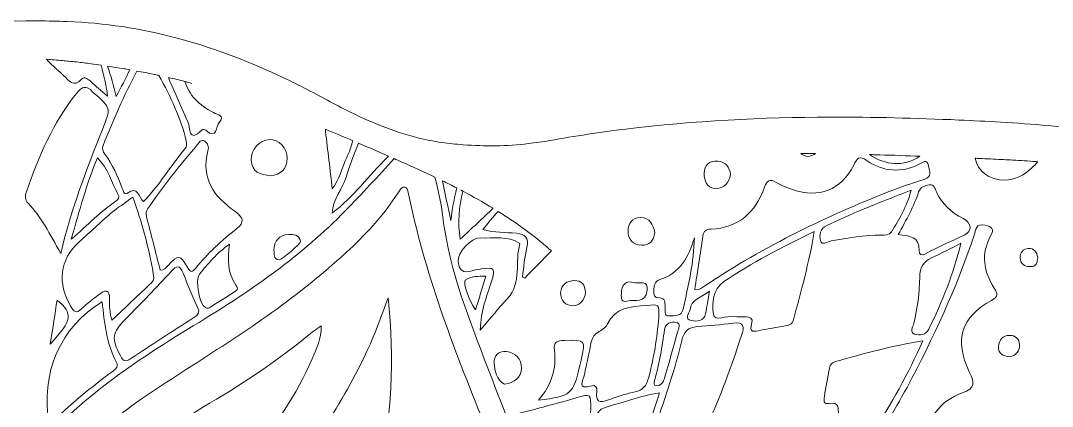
# Model space of a CAD drawing. Extents: x 55 to 2945, y -1852 to -85.
# Drawn here: x 520.2 to 750.2, y -1136.3 to -1050.4 of the extents above; entities that cross this region are included whole.
import ezdxf

# ---------------------------------------------------------------- set-up
doc = ezdxf.new("R2010")
doc.units = 0
doc.header["$MEASUREMENT"] = 0
doc.layers.add('Layer 1', color=7, linetype='Continuous')

# ---------------------------------------------------------------- blocks, each defined once
blk = doc.blocks.new('block 8')
at = {"layer": 'Layer 1', "lineweight": 0}
for points, knots in [([(984.23, -1238.67), (984.04, -1237.13), (983.65, -1235.56), (983.07, -1233.95), (982.05, -1231.18), (980.63, -1228.7), (978.93, -1226.43), (977.09, -1223.94), (974.91, -1221.7), (972.56, -1219.61), (966.07, -1213.85), (958.71, -1209.23), (951.76, -1204.09), (947.81, -1201.16), (943.88, -1198.21), (939.91, -1195.3), (936.3, -1192.65), (932.65, -1190.03), (928.93, -1187.51), (926.35, -1185.77), (923.82, -1183.96), (921.32, -1182.12), (914.12, -1176.81), (907.17, -1171.16), (900.24, -1165.5), (897.81, -1163.51), (895.38, -1161.53), (892.95, -1159.56), (891.09, -1158.05), (889.26, -1156.51), (887.44, -1154.96), (880.19, -1148.73), (873.22, -1142.13), (866.09, -1135.75), (858.42, -1128.87), (850.71, -1122.04), (842.75, -1115.51), (835.46, -1109.54), (827.97, -1103.83), (820.08, -1098.6), (815.18, -1095.35), (810.18, -1092.35), (805.04, -1089.66), (793.74, -1083.73), (781.82, -1079.23), (769.09, -1076.6), (766.02, -1075.96), (762.94, -1075.44), (759.86, -1075), (752.84, -1073.99), (745.77, -1073.41), (738.69, -1073), (735.58, -1072.82), (732.47, -1072.67), (729.36, -1072.52), (719.81, -1072.09), (710.27, -1071.85), (700.75, -1071.88), (685.52, -1071.92), (670.32, -1072.68), (655.17, -1074.53), (649.49, -1075.23), (643.82, -1076.08), (638.15, -1077.1), (636.6, -1077.38), (635.04, -1077.6), (633.48, -1077.78), (631.05, -1078.06), (628.61, -1078.23), (626.17, -1078.27), (623.75, -1078.31), (621.33, -1078.21), (618.9, -1078.02), (617.3, -1077.9), (615.71, -1077.74), (614.11, -1077.52), (612.29, -1077.26), (610.5, -1076.9), (608.75, -1076.47), (603.2, -1075.09), (597.95, -1072.87), (592.85, -1070.31), (591.24, -1069.5), (589.65, -1068.66), (588.07, -1067.8), (584.59, -1065.91), (581.09, -1064.14), (577.55, -1062.5), (562.77, -1055.65), (547.34, -1051.17), (530.6, -1050.58), (528.46, -1050.5), (526.32, -1050.46), (524.2, -1050.45), (509.3, -1050.39), (494.64, -1052.01), (480.18, -1055.79), (468.77, -1058.77), (458.56, -1064.55), (448.21, -1069.89), (437.11, -1075.6), (425.69, -1078.16), (413.91, -1078.1), (408.56, -1078.07), (403.13, -1077.51), (397.62, -1076.45), (389.73, -1074.94), (381.78, -1073.73), (373.79, -1072.98), (369.49, -1072.58), (365.18, -1072.3), (360.86, -1072.19), (355.87, -1072.07), (350.89, -1072.01), (345.9, -1071.99), (344.75, -1071.99), (343.6, -1071.97), (342.45, -1071.97), (324.06, -1071.98), (305.68, -1072.7), (287.32, -1074.32), (268.05, -1076.01), (250.2, -1081.5), (233.56, -1090.49), (229.57, -1092.65), (225.65, -1095), (221.81, -1097.55), (218.47, -1099.77), (215.22, -1102.08), (212, -1104.43), (202.44, -1111.44), (193.33, -1119.01), (184.4, -1126.8), (181.4, -1129.42), (178.41, -1132.05), (175.43, -1134.71), (173.68, -1136.27), (171.94, -1137.86), (170.2, -1139.44), (163.16, -1145.86), (156.18, -1152.36), (148.79, -1158.34), (147.29, -1159.56), (145.8, -1160.79), (144.31, -1162.03), (140.8, -1164.95), (137.3, -1167.89), (133.69, -1170.71), (132.12, -1171.93), (130.53, -1173.13), (128.91, -1174.29), (126.9, -1175.73), (124.91, -1177.19), (122.92, -1178.66), (116.33, -1183.53), (109.82, -1188.5), (103.14, -1193.24), (100.3, -1195.26), (97.49, -1197.33), (94.68, -1199.39), (91.61, -1201.66), (88.53, -1203.93), (85.42, -1206.14), (84.03, -1207.13), (82.66, -1208.16), (81.3, -1209.2), (78.15, -1211.62), (75.07, -1214.13), (72, -1216.65), (70.67, -1217.73), (69.34, -1218.82), (68, -1219.9), (64.54, -1222.68), (61.41, -1225.83), (59.2, -1229.71), (57.91, -1232), (56.98, -1234.34), (56.43, -1236.67), (55.12, -1242.32), (56.13, -1247.9), (60.05, -1252.39), (61.66, -1254.23), (63.75, -1255.89), (66.37, -1257.29), (68.6, -1258.49), (70.89, -1259.49), (73.24, -1260.32), (75.41, -1261.08), (77.62, -1261.69), (79.89, -1262.15), (82.02, -1262.58), (83.04, -1263.36), (82.76, -1265.8), (82.7, -1266.33), (82.66, -1266.88), (82.62, -1267.42), (82.48, -1269.62), (82.56, -1271.85), (83.08, -1274.01), (84.16, -1278.54), (85.65, -1282.67), (87.51, -1286.46), (91.84, -1295.24), (98.27, -1302), (106.89, -1306.65), (110.6, -1308.65), (114.69, -1310.28), (119.21, -1311.5), (121.29, -1312.06), (123.38, -1312.57), (125.49, -1313), (134.23, -1314.8), (139.17, -1320.38), (141.59, -1328.71), (143.63, -1335.68), (147.21, -1341.7), (151.97, -1346.97), (153.14, -1348.27), (154.36, -1349.54), (155.68, -1350.74), (161, -1355.64), (166.6, -1360.15), (172.4, -1364.38), (178.7, -1368.99), (185.24, -1373.27), (191.94, -1377.32), (198.19, -1381.11), (204.85, -1383.96), (212.03, -1385.44), (214.34, -1385.92), (216.68, -1386.33), (219.02, -1386.46), (219.49, -1386.49), (219.96, -1386.51), (220.44, -1386.52), (222.12, -1386.53), (223.8, -1386.38), (225.47, -1385.98), (226.56, -1385.72), (227.64, -1385.42), (228.72, -1385.12), (233.1, -1383.88), (237.39, -1382.29), (241.62, -1380.58), (244.61, -1379.37), (247.49, -1378.79), (250.25, -1378.85), (254.85, -1378.96), (259.1, -1380.87), (262.96, -1384.7), (264.08, -1385.81), (265.15, -1386.96), (266.18, -1388.14), (269.66, -1392.12), (272.73, -1396.47), (275.71, -1400.81), (277.52, -1403.45), (279.54, -1405.85), (281.68, -1408.13), (284.01, -1410.6), (286.49, -1412.92), (289.02, -1415.2), (290.18, -1416.24), (291.25, -1417.37), (292.41, -1418.4), (293.48, -1419.36), (294.63, -1420.22), (296.03, -1420.85), (297.48, -1421.49), (298.92, -1422.15), (300.36, -1422.81), (304.27, -1424.6), (308.14, -1426.46), (311.98, -1428.4), (313.37, -1429.1), (314.76, -1429.8), (316.14, -1430.52), (323.05, -1434.12), (329.37, -1438.77), (334.43, -1444.63), (339.86, -1450.91), (345.75, -1456.43), (353.09, -1460.33), (354.12, -1460.88), (355.17, -1461.41), (356.23, -1461.92), (357.38, -1462.48), (358.54, -1463.01), (359.72, -1463.5), (360.01, -1463.62), (360.24, -1463.74), (360.44, -1463.86), (361.1, -1464.29), (361.2, -1464.8), (360.6, -1465.83), (360.3, -1466.35), (360.02, -1466.87), (359.74, -1467.39), (358.95, -1468.85), (358.2, -1470.33), (357.45, -1471.81), (357.18, -1472.34), (356.92, -1472.87), (356.65, -1473.39), (337.91, -1509.88), (325.24, -1547.98), (319.87, -1588.02), (318.36, -1599.23), (317.43, -1610.6), (317.1, -1622.13), (316.84, -1631.24), (317.29, -1640.22), (318.73, -1649.04), (320.06, -1657.22), (322.24, -1665.25), (325.52, -1673.09), (328.73, -1680.75), (332.51, -1687.77), (336.78, -1694.22), (354.69, -1721.21), (381.49, -1738.02), (413.19, -1749.04), (415.51, -1749.84), (417.92, -1750.29), (420.33, -1750.28), (422.4, -1750.27), (424.47, -1749.93), (426.48, -1749.18), (427.49, -1748.8), (428.48, -1748.32), (429.45, -1747.74), (431.93, -1746.25), (433.45, -1744), (433.95, -1741.55), (434.48, -1738.96), (433.86, -1736.14), (431.98, -1733.74), (430.9, -1732.37), (429.57, -1731.3), (428.14, -1730.35), (427.77, -1730.11), (427.39, -1729.86), (427.01, -1729.63), (420.37, -1725.62), (414.06, -1721.12), (407.9, -1716.41), (383.2, -1697.52), (370.84, -1672.59), (371.19, -1641.46), (371.32, -1629.86), (372.7, -1618.38), (374.94, -1607), (376.01, -1601.57), (377.28, -1596.22), (378.73, -1590.94), (383.17, -1574.8), (389.33, -1559.32), (396.77, -1544.33), (399.14, -1539.54), (401.65, -1534.81), (404.27, -1530.12), (413.72, -1513.21), (425.07, -1497.55), (436.23, -1481.77), (436.89, -1480.84), (437.54, -1479.9), (438.19, -1478.97), (440.79, -1475.24), (443.4, -1471.41), (446.3, -1467.2), (447.48, -1473.39), (448.62, -1479.12), (449.66, -1484.77), (449.92, -1486.14), (450.17, -1487.51), (450.41, -1488.87), (451.4, -1494.54), (452.32, -1500.22), (453.18, -1505.91), (454.4, -1513.88), (455.5, -1521.86), (456.49, -1529.86), (457.32, -1536.59), (458.08, -1543.31), (458.76, -1550.05), (459.39, -1556.38), (459.95, -1562.72), (460.39, -1569.06), (460.63, -1572.53), (460.79, -1576), (460.91, -1579.48), (461.28, -1589.89), (461.21, -1600.32), (461.11, -1610.74), (461.07, -1614.32), (461.04, -1617.89), (461.02, -1621.46), (461.01, -1623.82), (461, -1626.17), (461, -1628.53), (460.97, -1637.61), (460.96, -1646.69), (460.62, -1655.77), (460.54, -1657.98), (460.6, -1660.19), (460.68, -1662.4), (460.75, -1664.37), (460.82, -1666.35), (460.82, -1668.32), (460.78, -1680.48), (461.27, -1692.66), (461.83, -1704.81), (462.1, -1710.88), (462.46, -1716.93), (462.89, -1722.99), (463.84, -1736.31), (465.16, -1749.59), (466.94, -1762.84), (468.91, -1777.42), (471.55, -1791.86), (476.88, -1805.67), (485.24, -1827.37), (506.23, -1841.53), (528.26, -1841.51), (532.34, -1841.5), (536.46, -1841.01), (540.54, -1839.99), (563.48, -1834.27), (576.8, -1818.63), (582.54, -1796.37), (587.6, -1776.72), (588.22, -1756.44), (589.71, -1736.3), (590.63, -1723.98), (591.66, -1711.66), (592.47, -1699.33), (592.57, -1697.86), (592.69, -1696.39), (592.79, -1694.92), (593.02, -1691.46), (593.11, -1688.01), (592.38, -1684.61), (592.06, -1683.09), (591.58, -1681.59), (590.87, -1680.1), (588.89, -1675.96), (586.01, -1672.83), (581.43, -1672.07), (580.33, -1671.88), (579.67, -1671.61), (579.33, -1671.13), (579.02, -1670.69), (578.97, -1670.07), (579.1, -1669.16), (579.37, -1667.33), (579.58, -1665.48), (579.78, -1663.64), (580.59, -1656.02), (580.89, -1648.36), (581.62, -1640.74), (581.93, -1637.5), (582.25, -1634.25), (582.57, -1631.01), (583.28, -1623.97), (584, -1616.93), (584.67, -1609.89), (584.98, -1606.71), (585.27, -1603.53), (585.55, -1600.34), (585.83, -1597.16), (586.09, -1593.98), (586.35, -1590.79), (586.92, -1583.68), (587.44, -1576.56), (587.96, -1569.45), (588.19, -1566.25), (588.42, -1563.06), (588.66, -1559.87), (589.47, -1548.83), (590.24, -1537.79), (591.03, -1526.75), (591.77, -1516.36), (592.52, -1505.97), (593.32, -1495.58), (593.55, -1492.55), (593.82, -1489.53), (594.12, -1486.47), (594.72, -1480.36), (595.42, -1474.12), (596.08, -1467.46), (599.8, -1472.81), (602.93, -1477.42), (606.18, -1481.94), (624.37, -1507.17), (640.96, -1533.32), (652.32, -1562.42), (663.92, -1592.12), (671.17, -1622.65), (668.39, -1654.86), (667.59, -1664.12), (665.36, -1673.01), (661.49, -1681.36), (660.53, -1683.43), (659.47, -1685.47), (658.3, -1687.47), (648.98, -1703.47), (635.52, -1715.32), (620.09, -1725.14), (619.4, -1725.58), (618.71, -1726.01), (618.01, -1726.44), (615.2, -1728.18), (612.4, -1729.92), (609.94, -1732.18), (603.93, -1737.72), (605.55, -1746.01), (613.23, -1748.82), (615.68, -1749.72), (618.16, -1750.13), (620.63, -1750.11), (623.1, -1750.09), (625.56, -1749.64), (627.97, -1748.84), (654.73, -1739.85), (678.15, -1725.73), (696.32, -1703.72), (708.35, -1689.15), (716.57, -1672.91), (720.59, -1654.92), (721.52, -1650.76), (722.22, -1646.52), (722.7, -1642.18), (722.98, -1639.61), (723.17, -1637.05), (723.32, -1634.48), (723.92, -1623.93), (723.45, -1613.37), (722.39, -1602.81), (720.59, -1584.92), (717.31, -1567.31), (713, -1549.88), (705.79, -1520.69), (694.39, -1493.13), (680.27, -1466.65), (679.25, -1464.73), (679.48, -1464.18), (681.47, -1463.51), (689.76, -1460.71), (696.84, -1455.99), (703.14, -1449.9), (705.52, -1447.59), (707.59, -1444.96), (710.02, -1442.79), (713.74, -1439.46), (717.42, -1436.08), (721.09, -1432.69), (723, -1430.93), (725.06, -1429.31), (727.39, -1428.24), (728.51, -1427.73), (729.69, -1427.33), (730.95, -1427.12), (736.04, -1426.28), (740.55, -1424.41), (744.78, -1421.73), (746, -1420.95), (747.21, -1420.12), (748.39, -1419.22), (754.28, -1414.69), (759.81, -1409.84), (763.55, -1403.42), (767.27, -1397.04), (771.52, -1391.08), (776.59, -1385.76), (778.55, -1383.71), (780.61, -1381.73), (783.27, -1380.43), (783.93, -1380.11), (784.61, -1379.82), (785.35, -1379.6), (787.26, -1379.01), (789.09, -1378.79), (790.88, -1378.84), (791.05, -1378.84), (791.23, -1378.86), (791.41, -1378.87), (795.13, -1379.08), (798.63, -1380.43), (802.08, -1382.05), (808.1, -1384.89), (814.11, -1386.25), (820.12, -1386.26), (826.14, -1386.27), (832.17, -1384.93), (838.24, -1382.37), (849.19, -1377.75), (858.67, -1370.73), (868.34, -1364.02), (883.21, -1353.72), (896.03, -1341.79), (901, -1323.42), (901.28, -1322.38), (901.7, -1321.43), (902.22, -1320.55), (903.41, -1318.54), (905.16, -1316.97), (907.26, -1315.82), (908.18, -1315.32), (909.15, -1314.89), (910.18, -1314.54), (914.27, -1313.18), (918.4, -1311.85), (922.6, -1310.97), (927.79, -1309.89), (932.47, -1307.78), (936.62, -1304.98), (950.57, -1295.56), (958.37, -1278.28), (958.29, -1265.73), (958.29, -1265.29), (958.33, -1264.92), (958.39, -1264.58), (958.66, -1263.18), (959.53, -1262.61), (961.16, -1262.25), (967.07, -1260.94), (972.54, -1258.6), (977.29, -1254.76), (982.67, -1250.42), (985.03, -1244.86), (984.23, -1238.67)], [0, 0, 0, 0, 1, 1, 1, 2, 2, 2, 3, 3, 3, 4, 4, 4, 5, 5, 5, 6, 6, 6, 7, 7, 7, 8, 8, 8, 9, 9, 9, 10, 10, 10, 11, 11, 11, 12, 12, 12, 13, 13, 13, 14, 14, 14, 15, 15, 15, 16, 16, 16, 17, 17, 17, 18, 18, 18, 19, 19, 19, 20, 20, 20, 21, 21, 21, 22, 22, 22, 23, 23, 23, 24, 24, 24, 25, 25, 25, 26, 26, 26, 27, 27, 27, 28, 28, 28, 29, 29, 29, 30, 30, 30, 31, 31, 31, 32, 32, 32, 33, 33, 33, 34, 34, 34, 35, 35, 35, 36, 36, 36, 37, 37, 37, 38, 38, 38, 39, 39, 39, 40, 40, 40, 41, 41, 41, 42, 42, 42, 43, 43, 43, 44, 44, 44, 45, 45, 45, 46, 46, 46, 47, 47, 47, 48, 48, 48, 49, 49, 49, 50, 50, 50, 51, 51, 51, 52, 52, 52, 53, 53, 53, 54, 54, 54, 55, 55, 55, 56, 56, 56, 57, 57, 57, 58, 58, 58, 59, 59, 59, 60, 60, 60, 61, 61, 61, 62, 62, 62, 63, 63, 63, 64, 64, 64, 65, 65, 65, 66, 66, 66, 67, 67, 67, 68, 68, 68, 69, 69, 69, 70, 70, 70, 71, 71, 71, 72, 72, 72, 73, 73, 73, 74, 74, 74, 75, 75, 75, 76, 76, 76, 77, 77, 77, 78, 78, 78, 79, 79, 79, 80, 80, 80, 81, 81, 81, 82, 82, 82, 83, 83, 83, 84, 84, 84, 85, 85, 85, 86, 86, 86, 87, 87, 87, 88, 88, 88, 89, 89, 89, 90, 90, 90, 91, 91, 91, 92, 92, 92, 93, 93, 93, 94, 94, 94, 95, 95, 95, 96, 96, 96, 97, 97, 97, 98, 98, 98, 99, 99, 99, 100, 100, 100, 101, 101, 101, 102, 102, 102, 103, 103, 103, 104, 104, 104, 105, 105, 105, 106, 106, 106, 107, 107, 107, 108, 108, 108, 109, 109, 109, 110, 110, 110, 111, 111, 111, 112, 112, 112, 113, 113, 113, 114, 114, 114, 115, 115, 115, 116, 116, 116, 117, 117, 117, 118, 118, 118, 119, 119, 119, 120, 120, 120, 121, 121, 121, 122, 122, 122, 123, 123, 123, 124, 124, 124, 125, 125, 125, 126, 126, 126, 127, 127, 127, 128, 128, 128, 129, 129, 129, 130, 130, 130, 131, 131, 131, 132, 132, 132, 133, 133, 133, 134, 134, 134, 135, 135, 135, 136, 136, 136, 137, 137, 137, 138, 138, 138, 139, 139, 139, 140, 140, 140, 141, 141, 141, 142, 142, 142, 143, 143, 143, 144, 144, 144, 145, 145, 145, 146, 146, 146, 147, 147, 147, 148, 148, 148, 149, 149, 149, 150, 150, 150, 151, 151, 151, 152, 152, 152, 153, 153, 153, 154, 154, 154, 155, 155, 155, 156, 156, 156, 157, 157, 157, 158, 158, 158, 159, 159, 159, 160, 160, 160, 161, 161, 161, 162, 162, 162, 163, 163, 163, 164, 164, 164, 165, 165, 165, 166, 166, 166, 167, 167, 167, 168, 168, 168, 169, 169, 169, 170, 170, 170, 171, 171, 171, 172, 172, 172, 173, 173, 173, 174, 174, 174, 175, 175, 175, 176, 176, 176, 177, 177, 177, 178, 178, 178, 179, 179, 179, 180, 180, 180, 181, 181, 181, 182, 182, 182, 183, 183, 183, 184, 184, 184, 185, 185, 185, 186, 186, 186, 187, 187, 187, 188, 188, 188, 189, 189, 189, 190, 190, 190, 191, 191, 191, 192, 192, 192, 193, 193, 193, 194, 194, 194, 195, 195, 195, 196, 196, 196, 197, 197, 197, 198, 198, 198, 199, 199, 199, 200, 200, 200, 201, 201, 201, 202, 202, 202, 203, 203, 203, 204, 204, 204, 205, 205, 205, 206, 206, 206, 207, 207, 207, 208, 208, 208, 209, 209, 209, 210, 210, 210, 210]), ([(529.58, -1059.28), (530.03, -1059.32), (530.48, -1059.37), (530.94, -1059.41), (532.1, -1059.53), (533.26, -1059.65), (534.42, -1059.79), (534.93, -1059.85), (535.43, -1059.92), (535.93, -1059.98), (536.69, -1060.08), (537.44, -1060.19), (538.2, -1060.3), (538.86, -1062.77), (539.36, -1065.16), (539.61, -1067.21), (538.09, -1065.88), (537.01, -1064.97), (535.96, -1064.03), (535.33, -1063.47), (534.47, -1062.71), (533.84, -1063.42), (532, -1065.47), (530.97, -1063.63), (529.91, -1062.69), (528.15, -1061.12), (526.87, -1059.99), (526.02, -1059), (527.21, -1059.08), (528.39, -1059.17), (529.58, -1059.28)], [0, 0, 0, 0, 1, 1, 1, 2, 2, 2, 3, 3, 3, 4, 4, 4, 5, 5, 5, 6, 6, 6, 7, 7, 7, 8, 8, 8, 9, 9, 9, 10, 10, 10, 10]), ([(549.81, -1062.32), (549.93, -1062.34), (550.04, -1062.36), (550.15, -1062.38), (550.33, -1062.42), (550.51, -1062.46), (550.68, -1062.5), (550.81, -1062.53), (550.94, -1062.56), (551.07, -1062.59), (553.71, -1067.32), (555.92, -1072.02), (557.18, -1077.19), (557.32, -1077.79), (557.28, -1078.43), (556.86, -1078.94), (553.65, -1082.74), (551.15, -1087.11), (547.65, -1090.7), (546.48, -1089.85), (546.49, -1086.88), (543.94, -1088.88), (543.35, -1089.33), (543.11, -1088.3), (542.89, -1087.74), (541.87, -1085.07), (540.74, -1082.44), (539.03, -1080.12), (538.56, -1079.48), (538.31, -1078.92), (538.62, -1078.16), (540.84, -1072.62), (543.23, -1067.16), (546.16, -1061.61), (547.38, -1061.83), (548.59, -1062.07), (549.81, -1062.32)], [0, 0, 0, 0, 1, 1, 1, 2, 2, 2, 3, 3, 3, 4, 4, 4, 5, 5, 5, 6, 6, 6, 7, 7, 7, 8, 8, 8, 9, 9, 9, 10, 10, 10, 11, 11, 11, 12, 12, 12, 12]), ([(539.64, -1060.5), (539.64, -1060.5), (539.64, -1060.5), (539.64, -1060.5), (540.86, -1060.68), (542.08, -1060.89), (543.31, -1061.1), (543.74, -1061.17), (544.17, -1061.24), (544.6, -1061.32), (543.65, -1063.21), (542.68, -1065.19), (541.55, -1067.28), (540.97, -1064.92), (540.32, -1062.69), (539.64, -1060.5), (539.63, -1060.5), (539.62, -1060.5), (539.6, -1060.49), (539.62, -1060.5), (539.63, -1060.5), (539.64, -1060.5)], [0, 0, 0, 0, 1, 1, 1, 2, 2, 2, 3, 3, 3, 4, 4, 4, 5, 5, 5, 6, 6, 6, 7, 7, 7, 7]), ([(529.18, -1102.26), (526.71, -1097.8), (524.79, -1094.08), (521.91, -1091.03), (521.15, -1090.24), (521.22, -1089.38), (521.53, -1088.48), (524.24, -1080.67), (527.5, -1073.14), (532.7, -1066.59), (533.9, -1065.07), (534.93, -1064.62), (536.28, -1066.28), (536.35, -1066.36), (536.43, -1066.41), (536.51, -1066.48), (540.43, -1069.86), (540.38, -1069.84), (538.46, -1074.65), (534.97, -1083.43), (531.55, -1092.24), (529.18, -1102.26)], [0, 0, 0, 0, 1, 1, 1, 2, 2, 2, 3, 3, 3, 4, 4, 4, 5, 5, 5, 6, 6, 6, 7, 7, 7, 7]), ([(553.24, -1063.06), (554.45, -1063.34), (555.66, -1063.64), (556.85, -1063.94), (556.85, -1063.94), (556.85, -1063.94), (556.85, -1063.94), (556.89, -1063.94), (556.92, -1063.95), (556.95, -1063.96), (557.44, -1064.09), (557.94, -1064.21), (558.42, -1064.35), (557.9, -1064.21), (557.38, -1064.08), (556.85, -1063.94), (557.77, -1066.99), (560.06, -1069.2), (563.26, -1070.87), (564.12, -1071.32), (565.93, -1071.57), (564.49, -1073.04), (563.76, -1073.79), (564.14, -1077.14), (561.5, -1074.79), (561.33, -1074.64), (560.82, -1074.58), (560.69, -1074.7), (557.52, -1077.93), (558.1, -1074.04), (557.54, -1072.93), (556.21, -1070.3), (555.18, -1067.53), (553.94, -1064.85), (553.62, -1064.17), (553.37, -1063.58), (553.21, -1063.06), (553.22, -1063.06), (553.23, -1063.06), (553.24, -1063.06)], [0, 0, 0, 0, 1, 1, 1, 2, 2, 2, 3, 3, 3, 4, 4, 4, 5, 5, 5, 6, 6, 6, 7, 7, 7, 8, 8, 8, 9, 9, 9, 10, 10, 10, 11, 11, 11, 12, 12, 12, 13, 13, 13, 13]), ([(592.92, -1080.9), (591.86, -1083.16), (591.36, -1085.69), (589.72, -1087.87), (589.21, -1083.53), (588.72, -1079.32), (588.21, -1075.12), (588.19, -1074.93), (588.19, -1074.76), (588.19, -1074.59), (590.24, -1075.42), (592.28, -1076.27), (594.31, -1077.14), (593.93, -1078.41), (593.5, -1079.67), (592.92, -1080.9)], [0, 0, 0, 0, 1, 1, 1, 2, 2, 2, 3, 3, 3, 4, 4, 4, 5, 5, 5, 5]), ([(567.97, -1092.82), (570, -1094.24), (570.16, -1095.35), (568.45, -1096.68), (565.06, -1099.33), (561.94, -1102.22), (559.24, -1105.56), (558.59, -1106.36), (558.2, -1106.58), (557.5, -1105.43), (555.64, -1102.39), (555.57, -1102.44), (553.02, -1104.97), (552.61, -1105.38), (552.32, -1106), (551.36, -1105.93), (550.35, -1101.99), (549.32, -1097.98), (548.27, -1093.98), (548.11, -1093.34), (548.22, -1092.79), (548.59, -1092.25), (552, -1087.32), (555.66, -1082.58), (559.63, -1078.08), (560.01, -1077.64), (560.41, -1076.63), (561.28, -1077.24), (561.98, -1077.72), (562.25, -1078.49), (562, -1079.4), (560.32, -1085.49), (563.42, -1089.63), (567.97, -1092.82)], [0, 0, 0, 0, 1, 1, 1, 2, 2, 2, 3, 3, 3, 4, 4, 4, 5, 5, 5, 6, 6, 6, 7, 7, 7, 8, 8, 8, 9, 9, 9, 10, 10, 10, 11, 11, 11, 11]), ([(575.96, -1084.93), (573.66, -1084.71), (571.77, -1084.13), (571.66, -1081.43), (571.56, -1079.09), (573.46, -1076.95), (575.7, -1076.87), (577.8, -1076.8), (579.69, -1078.78), (579.65, -1081.03), (579.62, -1083.54), (578.18, -1084.67), (575.96, -1084.93)], [0, 0, 0, 0, 1, 1, 1, 2, 2, 2, 3, 3, 3, 4, 4, 4, 4]), ([(595.55, -1077.67), (597.78, -1078.62), (600.01, -1079.59), (602.24, -1080.57), (602.16, -1080.68), (602.07, -1080.79), (601.95, -1080.9), (597.86, -1084.81), (594.57, -1089.52), (589.68, -1093.27), (589.91, -1089.9), (592.02, -1087.85), (592.8, -1085.23), (593.57, -1082.67), (594.59, -1080.18), (595.55, -1077.67)], [0, 0, 0, 0, 1, 1, 1, 2, 2, 2, 3, 3, 3, 4, 4, 4, 5, 5, 5, 5]), ([(436.1, -1080.88), (436.32, -1080.79), (436.55, -1080.69), (436.77, -1080.6), (439.66, -1083.78), (442.3, -1087.18), (445.3, -1090.27), (454.78, -1100.02), (465.27, -1108.35), (476.85, -1115.41), (489.87, -1123.33), (502.85, -1131.35), (513.55, -1142.43), (515.39, -1144.34), (517.12, -1146.36), (518.82, -1148.41), (519.76, -1149.54), (520.44, -1149.73), (521.45, -1148.47), (531.98, -1135.27), (545.82, -1126.15), (560.02, -1117.58), (571.81, -1110.46), (582.97, -1102.59), (592.62, -1092.75), (596.34, -1088.96), (599.92, -1085.05), (603.48, -1081.11), (604.06, -1081.36), (604.64, -1081.62), (605.23, -1081.88), (607.7, -1082.97), (610.15, -1084.08), (612.56, -1085.24), (613.31, -1087.96), (613.92, -1090.71), (614.26, -1093.54), (615.8, -1106.49), (620.82, -1118.38), (625.4, -1130.41), (628.81, -1139.38), (632.62, -1148.21), (634.61, -1157.68), (634.96, -1159.33), (635.26, -1160.99), (635.49, -1162.64), (633.55, -1161.21), (631.59, -1159.79), (629.63, -1158.37), (629.52, -1158.28), (629.4, -1158.2), (629.28, -1158.11), (629.14, -1158), (628.99, -1157.9), (628.85, -1157.8), (627.69, -1151.7), (625.89, -1145.69), (623.46, -1139.79), (616.62, -1123.14), (610.25, -1106.37), (606.66, -1088.66), (606.55, -1088.12), (606.4, -1087.61), (605.87, -1087.5), (605.3, -1087.37), (604.98, -1087.83), (604.69, -1088.28), (599.46, -1096.51), (592.25, -1102.83), (584.79, -1108.91), (573.66, -1117.97), (561.3, -1125.23), (549.38, -1133.15), (537.74, -1140.89), (527.77, -1150.28), (521.01, -1162.73), (520.78, -1163.16), (520.53, -1163.64), (519.77, -1163.51), (515.63, -1155.74), (510.12, -1148.96), (503.59, -1142.96), (495.1, -1135.15), (485.1, -1129.51), (475.55, -1123.21), (460.94, -1113.56), (446.61, -1103.54), (435.99, -1089.22), (435.55, -1088.63), (435.4, -1087.64), (434.27, -1087.63), (434.13, -1087.86), (433.91, -1088.08), (433.85, -1088.35), (430.34, -1103.39), (426.08, -1118.19), (419.78, -1132.35), (415.98, -1140.91), (413.06, -1149.63), (411.42, -1158.55), (411.42, -1158.55), (411.41, -1158.56), (411.41, -1158.56), (409.21, -1160.14), (406.99, -1161.68), (404.75, -1163.2), (405.95, -1154.47), (408.8, -1146), (412.1, -1137.59), (416.44, -1126.57), (420.99, -1115.61), (424.09, -1104.13), (425.19, -1100.06), (425.75, -1095.91), (426.31, -1091.77), (426.64, -1089.26), (427.18, -1086.83), (427.85, -1084.43), (427.62, -1084.53), (427.39, -1084.63), (427.16, -1084.74), (427.39, -1084.63), (427.62, -1084.53), (427.85, -1084.43), (428.64, -1084.07), (429.43, -1083.73), (430.23, -1083.39), (430.74, -1083.17), (431.26, -1082.95), (431.77, -1082.73), (433.21, -1082.12), (434.66, -1081.5), (436.1, -1080.88)], [0, 0, 0, 0, 1, 1, 1, 2, 2, 2, 3, 3, 3, 4, 4, 4, 5, 5, 5, 6, 6, 6, 7, 7, 7, 8, 8, 8, 9, 9, 9, 10, 10, 10, 11, 11, 11, 12, 12, 12, 13, 13, 13, 14, 14, 14, 15, 15, 15, 16, 16, 16, 17, 17, 17, 18, 18, 18, 19, 19, 19, 20, 20, 20, 21, 21, 21, 22, 22, 22, 23, 23, 23, 24, 24, 24, 25, 25, 25, 26, 26, 26, 27, 27, 27, 28, 28, 28, 29, 29, 29, 30, 30, 30, 31, 31, 31, 32, 32, 32, 33, 33, 33, 34, 34, 34, 35, 35, 35, 36, 36, 36, 37, 37, 37, 38, 38, 38, 39, 39, 39, 40, 40, 40, 41, 41, 41, 42, 42, 42, 43, 43, 43, 44, 44, 44, 44]), ([(674.12, -1096.83), (680.29, -1096.54), (684.06, -1093.08), (686.08, -1087.5), (686.63, -1085.97), (687.2, -1085.55), (688.68, -1086.44), (689.8, -1087.11), (691.06, -1087.59), (692.32, -1088.02), (698.26, -1090.01), (703.01, -1088.17), (705.94, -1082.59), (706.72, -1081.1), (707.1, -1080.31), (708.93, -1081.58), (712.55, -1084.07), (716.5, -1084.34), (720.55, -1082.38), (721.23, -1082.05), (722.27, -1081.03), (722.61, -1082.73), (722.84, -1083.86), (723.45, -1085.18), (721.64, -1085.74), (719.5, -1086.42), (717.36, -1087.11), (715.27, -1087.91), (700.36, -1093.62), (686.08, -1100.59), (672.74, -1109.44), (672.17, -1109.82), (671.71, -1110.47), (670.51, -1110.28), (671.13, -1106.22), (671.78, -1102.31), (672.31, -1098.38), (672.47, -1097.18), (673.06, -1096.88), (674.12, -1096.83)], [0, 0, 0, 0, 1, 1, 1, 2, 2, 2, 3, 3, 3, 4, 4, 4, 5, 5, 5, 6, 6, 6, 7, 7, 7, 8, 8, 8, 9, 9, 9, 10, 10, 10, 11, 11, 11, 12, 12, 12, 13, 13, 13, 13]), ([(697.42, -1079.97), (697.02, -1080.29), (696.5, -1080.52), (695.91, -1080.64), (695.09, -1080.64), (694.53, -1080.38), (694.16, -1079.94), (695.24, -1079.95), (696.33, -1079.96), (697.42, -1079.97)], [0, 0, 0, 0, 1, 1, 1, 2, 2, 2, 3, 3, 3, 3]), ([(710.62, -1080.25), (713.62, -1080.33), (716.63, -1080.43), (719.63, -1080.54), (719.99, -1080.55), (720.35, -1080.56), (720.71, -1080.58), (716.89, -1083.01), (713.11, -1082.65), (709.46, -1080.21), (709.85, -1080.22), (710.23, -1080.23), (710.62, -1080.25)], [0, 0, 0, 0, 1, 1, 1, 2, 2, 2, 3, 3, 3, 4, 4, 4, 4]), ([(541.49, -1090.6), (538.09, -1092.84), (535.32, -1095.85), (531.52, -1099.02), (533.46, -1092.51), (534.93, -1086.76), (537.35, -1080.92), (539.84, -1083.4), (540.51, -1086.44), (541.94, -1089.04), (542.29, -1089.68), (542.1, -1090.2), (541.49, -1090.6)], [0, 0, 0, 0, 1, 1, 1, 2, 2, 2, 3, 3, 3, 4, 4, 4, 4]), ([(672.63, -1084.34), (672.67, -1082.58), (673.8, -1081.52), (675.64, -1081.69), (677.38, -1081.85), (678.29, -1082.98), (678.51, -1084.67), (678.1, -1086.48), (677.07, -1087.8), (675.24, -1087.78), (673.2, -1087.76), (672.58, -1086.04), (672.63, -1084.34)], [0, 0, 0, 0, 1, 1, 1, 2, 2, 2, 3, 3, 3, 4, 4, 4, 4]), ([(733.95, -1081.08), (735.59, -1081.15), (737.22, -1081.22), (738.86, -1081.31), (739.51, -1081.34), (740.15, -1081.38), (740.79, -1081.41), (742.49, -1081.51), (744.19, -1081.61), (745.88, -1081.73), (746.25, -1081.76), (746.61, -1081.78), (746.98, -1081.81), (746.58, -1082.26), (746.16, -1082.7), (745.71, -1083.13), (743.88, -1084.85), (741.69, -1085.92), (739.7, -1085.92), (735.97, -1085.86), (733.58, -1083.86), (733.02, -1081.04), (733.33, -1081.05), (733.64, -1081.06), (733.95, -1081.08)], [0, 0, 0, 0, 1, 1, 1, 2, 2, 2, 3, 3, 3, 4, 4, 4, 5, 5, 5, 6, 6, 6, 7, 7, 7, 8, 8, 8, 8]), ([(614.25, -1086.05), (615.33, -1086.57), (616.39, -1087.11), (617.45, -1087.66), (616.87, -1090.06), (616.42, -1092.48), (616.17, -1094.93), (615.53, -1091.97), (614.88, -1089.01), (614.25, -1086.05)], [0, 0, 0, 0, 1, 1, 1, 2, 2, 2, 3, 3, 3, 3]), ([(730.54, -1098.2), (727.66, -1099.53), (724.73, -1100.71), (721.98, -1102.3), (721.14, -1102.79), (720.49, -1102.5), (720.52, -1101.56), (720.63, -1098.46), (718.38, -1098.31), (715.86, -1098.05), (717.7, -1094.7), (719.35, -1091.76), (720.41, -1088.55), (720.81, -1087.34), (721.77, -1087.14), (722.79, -1086.97), (723.96, -1086.78), (724.03, -1087.83), (724.36, -1088.5), (725.65, -1091.19), (727.65, -1093.12), (730.31, -1094.45), (732.29, -1095.44), (732.46, -1097.31), (730.54, -1098.2)], [0, 0, 0, 0, 1, 1, 1, 2, 2, 2, 3, 3, 3, 4, 4, 4, 5, 5, 5, 6, 6, 6, 7, 7, 7, 8, 8, 8, 8]), ([(549.81, -1106.69), (549.93, -1107.39), (550.05, -1108.17), (549.46, -1108.72), (546.55, -1111.51), (543.6, -1114.27), (540.58, -1117.12), (540.03, -1115.51), (540.04, -1113.81), (540.05, -1112.1), (540.07, -1110.59), (539.35, -1110.22), (538.17, -1111.08), (536.68, -1112.15), (535.18, -1113.24), (533.88, -1114.52), (532.62, -1115.76), (532.12, -1115.23), (531.42, -1114.02), (528.44, -1108.89), (528.85, -1103.65), (533.32, -1099.64), (535.68, -1097.53), (537.98, -1095.35), (540.38, -1093.3), (541.85, -1092.06), (543.46, -1091), (545.24, -1089.69), (547.27, -1095.4), (548.84, -1100.96), (549.81, -1106.69)], [0, 0, 0, 0, 1, 1, 1, 2, 2, 2, 3, 3, 3, 4, 4, 4, 5, 5, 5, 6, 6, 6, 7, 7, 7, 8, 8, 8, 9, 9, 9, 10, 10, 10, 10]), ([(618.81, -1088.36), (618.81, -1088.36), (618.81, -1088.37), (618.81, -1088.37), (621.09, -1089.58), (623.34, -1090.84), (625.54, -1092.17), (623.21, -1094.4), (620.82, -1096.65), (618.25, -1099.07), (617.62, -1095.34), (617.99, -1091.83), (618.81, -1088.37), (618.65, -1088.28), (618.5, -1088.2), (618.34, -1088.12), (618.37, -1088.13), (618.4, -1088.15), (618.43, -1088.16), (618.56, -1088.23), (618.69, -1088.3), (618.81, -1088.36)], [0, 0, 0, 0, 1, 1, 1, 2, 2, 2, 3, 3, 3, 4, 4, 4, 5, 5, 5, 6, 6, 6, 7, 7, 7, 7]), ([(712.13, -1098.14), (708.32, -1098.07), (704.62, -1098.82), (700.9, -1099.46), (700.11, -1099.6), (698.86, -1100.59), (698.52, -1099.36), (698.2, -1098.19), (698.44, -1096.67), (699.94, -1095.99), (702.54, -1094.81), (705.14, -1093.61), (707.77, -1092.51), (711.21, -1091.08), (714.7, -1089.74), (718.76, -1088.11), (717.73, -1091.97), (716.06, -1094.71), (714.34, -1097.42), (713.81, -1098.27), (712.93, -1098.15), (712.13, -1098.14)], [0, 0, 0, 0, 1, 1, 1, 2, 2, 2, 3, 3, 3, 4, 4, 4, 5, 5, 5, 6, 6, 6, 7, 7, 7, 7]), ([(629.8, -1094.91), (630.78, -1095.57), (631.75, -1096.25), (632.7, -1096.95), (632.79, -1097.01), (632.87, -1097.08), (632.96, -1097.14), (633.75, -1097.73), (634.53, -1098.33), (635.3, -1098.94), (635.54, -1099.13), (635.77, -1099.31), (636.01, -1099.51), (636.78, -1100.13), (637.54, -1100.76), (638.28, -1101.42), (638.37, -1101.49), (638.45, -1101.56), (638.54, -1101.63), (636.63, -1103.7), (634.56, -1105.66), (632.64, -1107.71), (632.45, -1107.62), (632.27, -1107.52), (632.08, -1107.42), (632.4, -1105.24), (632.58, -1103.03), (633.08, -1100.9), (633.59, -1098.74), (632.8, -1097.97), (630.74, -1097.75), (628.35, -1097.49), (625.89, -1097.71), (623.3, -1096.88), (624.4, -1095.49), (625.51, -1094.12), (626.69, -1092.88), (627.7, -1093.51), (628.69, -1094.16), (629.68, -1094.83), (629.72, -1094.86), (629.76, -1094.88), (629.8, -1094.91)], [0, 0, 0, 0, 1, 1, 1, 2, 2, 2, 3, 3, 3, 4, 4, 4, 5, 5, 5, 6, 6, 6, 7, 7, 7, 8, 8, 8, 9, 9, 9, 10, 10, 10, 11, 11, 11, 12, 12, 12, 13, 13, 13, 14, 14, 14, 14]), ([(658.64, -1100.41), (656.81, -1100.32), (655.6, -1099.11), (655.63, -1097.25), (655.65, -1095.6), (656.61, -1094.24), (658.4, -1094.23), (660.5, -1094.22), (661.23, -1095.82), (661.6, -1097.55), (661.41, -1099.43), (660.38, -1100.49), (658.64, -1100.41)], [0, 0, 0, 0, 1, 1, 1, 2, 2, 2, 3, 3, 3, 4, 4, 4, 4]), ([(737.24, -1109.95), (738.09, -1111.25), (738.21, -1111.83), (736.64, -1112.69), (729.92, -1116.4), (728.29, -1121.49), (731.71, -1128.62), (732.9, -1131.09), (733.14, -1132.16), (730.09, -1133.3), (725.24, -1135.09), (722.3, -1138.82), (722.08, -1144.22), (722.03, -1145.7), (721.57, -1146.41), (720.02, -1146.6), (717.58, -1146.91), (715.14, -1147.28), (712.53, -1147.7), (712.56, -1147.67), (712.6, -1147.64), (712.64, -1147.61), (712.67, -1147.58), (712.69, -1147.56), (712.72, -1147.54), (713.21, -1147.16), (713.69, -1146.79), (714.16, -1146.41), (715.51, -1145.35), (716.81, -1144.26), (718.05, -1143.11), (718.49, -1142.7), (718.92, -1142.29), (719.34, -1141.86), (719.34, -1141.86), (719.34, -1141.86), (719.34, -1141.86), (719.34, -1141.86), (719.34, -1141.86), (719.34, -1141.86), (719.24, -1141.91), (719.14, -1141.96), (719.04, -1142.01), (718.23, -1142.41), (717.44, -1142.81), (716.66, -1143.22), (716.34, -1143.39), (716.03, -1143.56), (715.72, -1143.73), (715.13, -1144.05), (714.55, -1144.37), (713.97, -1144.69), (713.66, -1144.87), (713.34, -1145.06), (713.03, -1145.24), (712.42, -1145.59), (711.82, -1145.95), (711.23, -1146.32), (710.98, -1146.47), (710.73, -1146.62), (710.49, -1146.77), (709.65, -1147.3), (708.83, -1147.83), (708.02, -1148.37), (708.01, -1148.38), (708, -1148.39), (707.98, -1148.4), (707.94, -1148.4), (707.88, -1148.41), (707.83, -1148.42), (711.5, -1142.74), (714.89, -1137.54), (717.82, -1132.06), (723.68, -1121.15), (728.82, -1109.93), (732.8, -1098.2), (733.17, -1097.08), (733.1, -1095.37), (735.25, -1095.96), (736.73, -1096.36), (737.35, -1096.68), (736.44, -1098.35), (734.29, -1102.32), (734.86, -1106.27), (737.24, -1109.95)], [0, 0, 0, 0, 1, 1, 1, 2, 2, 2, 3, 3, 3, 4, 4, 4, 5, 5, 5, 6, 6, 6, 7, 7, 7, 8, 8, 8, 9, 9, 9, 10, 10, 10, 11, 11, 11, 12, 12, 12, 13, 13, 13, 14, 14, 14, 15, 15, 15, 16, 16, 16, 17, 17, 17, 18, 18, 18, 19, 19, 19, 20, 20, 20, 21, 21, 21, 22, 22, 22, 23, 23, 23, 24, 24, 24, 25, 25, 25, 26, 26, 26, 27, 27, 27, 28, 28, 28, 28]), ([(580, -1098), (581.1, -1097.92), (582.32, -1098.08), (582.61, -1099.52), (582.71, -1100.02), (578.5, -1103.66), (577.87, -1103.63), (576.47, -1103.55), (576.9, -1102.37), (576.67, -1101.57), (576.74, -1099.42), (577.86, -1098.14), (580, -1098)], [0, 0, 0, 0, 1, 1, 1, 2, 2, 2, 3, 3, 3, 4, 4, 4, 4]), ([(628.78, -1112.25), (626.86, -1114.32), (625.08, -1116.52), (622.69, -1119.3), (622.84, -1114.93), (624.14, -1111.74), (625.2, -1108.51), (626.16, -1105.61), (625.88, -1105.25), (622.93, -1105.68), (622.83, -1105.7), (622.73, -1105.72), (622.63, -1105.73), (620.77, -1105.83), (618.22, -1107.84), (617.76, -1104.02), (617.53, -1102.13), (620.69, -1098.6), (622.74, -1098.76), (625.69, -1098.98), (628.83, -1098.17), (631.54, -1100.05), (630.29, -1104.04), (632.09, -1108.69), (628.78, -1112.25)], [0, 0, 0, 0, 1, 1, 1, 2, 2, 2, 3, 3, 3, 4, 4, 4, 5, 5, 5, 6, 6, 6, 7, 7, 7, 8, 8, 8, 8]), ([(667.91, -1114.66), (667.55, -1116.29), (666.03, -1116.11), (664.91, -1116.16), (663.39, -1116.23), (664.04, -1114.88), (663.93, -1114.09), (663.81, -1113.19), (664, -1112.14), (662.62, -1112.14), (661.45, -1112.15), (661.33, -1111.43), (661.38, -1110.52), (661.44, -1109.49), (661.42, -1108.49), (662.71, -1108.07), (667.21, -1106.62), (669.17, -1103.06), (670.42, -1098.76), (670.35, -1104.15), (669.06, -1109.4), (667.91, -1114.66)], [0, 0, 0, 0, 1, 1, 1, 2, 2, 2, 3, 3, 3, 4, 4, 4, 5, 5, 5, 6, 6, 6, 7, 7, 7, 7]), ([(692.51, -1117), (692.22, -1118.11), (691.35, -1118.29), (690.4, -1118.44), (688.68, -1118.7), (686.97, -1118.98), (685.27, -1119.34), (683.79, -1119.67), (682.5, -1120.03), (683.26, -1117.65), (683.55, -1116.72), (682.73, -1116.43), (681.97, -1116.37), (681.05, -1116.3), (680.1, -1116.45), (679.21, -1116.27), (677.63, -1115.96), (674.91, -1117.62), (674.66, -1115.73), (674.35, -1113.36), (674.51, -1110.18), (676.99, -1108.51), (683.18, -1104.35), (689.76, -1100.85), (697.16, -1097.38), (695.94, -1104.43), (694.21, -1110.72), (692.51, -1117)], [0, 0, 0, 0, 1, 1, 1, 2, 2, 2, 3, 3, 3, 4, 4, 4, 5, 5, 5, 6, 6, 6, 7, 7, 7, 8, 8, 8, 9, 9, 9, 9]), ([(560.11, -1106.88), (562.01, -1104.51), (563.94, -1102.16), (566.81, -1100.18), (566.34, -1103.61), (566.32, -1106.62), (568.25, -1109.27), (568.57, -1109.71), (568.75, -1110.24), (568.2, -1110.6), (566.23, -1111.88), (564.25, -1113.12), (562.24, -1114.34), (562.05, -1114.46), (561.65, -1114.41), (561.43, -1114.29), (560.06, -1113.5), (559.09, -1108.15), (560.11, -1106.88)], [0, 0, 0, 0, 1, 1, 1, 2, 2, 2, 3, 3, 3, 4, 4, 4, 5, 5, 5, 6, 6, 6, 6]), ([(719.34, -1117.81), (720.12, -1114.41), (720.61, -1110.97), (720.66, -1107.51), (720.69, -1105.37), (721.42, -1104.1), (723.3, -1103.23), (725.51, -1102.22), (727.65, -1101.07), (729.82, -1099.98), (728.21, -1106.87), (725.61, -1113.04), (722.7, -1119.08), (722.06, -1120.42), (720.61, -1120.57), (719.51, -1120.2), (718.31, -1119.8), (719.16, -1118.58), (719.34, -1117.81)], [0, 0, 0, 0, 1, 1, 1, 2, 2, 2, 3, 3, 3, 4, 4, 4, 5, 5, 5, 6, 6, 6, 6]), ([(743.03, -1103.21), (742.99, -1102.05), (743.66, -1101.25), (744.81, -1101.15), (746.15, -1101.04), (746.78, -1101.91), (746.96, -1103.14), (746.93, -1104.3), (746.56, -1105.21), (745.26, -1105.18), (744.03, -1105.15), (743.08, -1104.57), (743.03, -1103.21)], [0, 0, 0, 0, 1, 1, 1, 2, 2, 2, 3, 3, 3, 4, 4, 4, 4]), ([(543.65, -1116.85), (547.08, -1113.36), (550.48, -1109.83), (553.79, -1106.24), (555.04, -1104.9), (555.73, -1104.68), (556.47, -1106.63), (557.55, -1109.49), (558.81, -1112.27), (559.94, -1114.95), (559.93, -1115.99), (559.22, -1116.29), (558.64, -1116.66), (554.02, -1119.66), (549.37, -1122.61), (544.79, -1125.65), (543.64, -1126.42), (543.11, -1126.26), (542.48, -1125.05), (540.43, -1121.17), (540.6, -1119.97), (543.65, -1116.85)], [0, 0, 0, 0, 1, 1, 1, 2, 2, 2, 3, 3, 3, 4, 4, 4, 5, 5, 5, 6, 6, 6, 7, 7, 7, 7]), ([(621.64, -1114.78), (620.09, -1112.46), (618.75, -1108.72), (619.37, -1108.21), (620.62, -1107.21), (622.16, -1107.32), (623.96, -1107.32), (623.15, -1109.93), (622.41, -1112.3), (621.64, -1114.78)], [0, 0, 0, 0, 1, 1, 1, 2, 2, 2, 3, 3, 3, 3]), ([(643.71, -1108.27), (645.21, -1108.27), (646.12, -1109.17), (646.14, -1110.96), (645.98, -1112.47), (645.15, -1113.84), (643.43, -1113.89), (641.72, -1113.94), (640.53, -1112.71), (640.61, -1110.97), (640.7, -1109.22), (642.02, -1108.28), (643.71, -1108.27)], [0, 0, 0, 0, 1, 1, 1, 2, 2, 2, 3, 3, 3, 4, 4, 4, 4]), ([(657.24, -1108.77), (658.28, -1109.01), (660.11, -1108.02), (659.91, -1110.45), (659.66, -1113.56), (657.09, -1112.36), (655.47, -1112.83), (654.12, -1113.23), (654.1, -1112.27), (654.15, -1111.21), (654.24, -1109.16), (655.01, -1108.12), (657.24, -1108.77)], [0, 0, 0, 0, 1, 1, 1, 2, 2, 2, 3, 3, 3, 4, 4, 4, 4]), ([(673.8, -1110.61), (673.42, -1112.81), (673.22, -1114.21), (672.93, -1115.59), (672.56, -1117.4), (670.95, -1117.41), (669.77, -1117.19), (668.06, -1116.86), (669.34, -1115.53), (669.45, -1114.74), (669.74, -1112.6), (671.74, -1112.13), (673.8, -1110.61)], [0, 0, 0, 0, 1, 1, 1, 2, 2, 2, 3, 3, 3, 4, 4, 4, 4]), ([(538.43, -1113.01), (538.89, -1117.75), (539.42, -1122.37), (541.63, -1126.56), (542.06, -1127.37), (541.55, -1127.89), (540.93, -1128.35), (536.02, -1131.98), (531.3, -1135.85), (526.58, -1140.45), (524.62, -1128.81), (529.1, -1118.54), (538.43, -1113.01)], [0, 0, 0, 0, 1, 1, 1, 2, 2, 2, 3, 3, 3, 4, 4, 4, 4]), ([(526.84, -1122.43), (527.43, -1118.67), (527.9, -1115.68), (528.38, -1112.63), (531.99, -1115.71), (531.85, -1117.02), (526.84, -1122.43)], [0, 0, 0, 0, 1, 1, 1, 2, 2, 2, 2]), ([(579.51, -1184.62), (575.6, -1188.25), (571.17, -1191.17), (566.55, -1193.84), (564.36, -1195.1), (563.6, -1194.84), (563.62, -1192.17), (563.73, -1179.54), (567.79, -1168.32), (575.45, -1158.35), (583.62, -1147.72), (591.37, -1136.82), (597.15, -1124.64), (599.08, -1120.58), (600.62, -1116.37), (602.19, -1112.1), (604.85, -1139.46), (600.91, -1164.78), (579.51, -1184.62)], [0, 0, 0, 0, 1, 1, 1, 2, 2, 2, 3, 3, 3, 4, 4, 4, 5, 5, 5, 6, 6, 6, 6]), ([(659.69, -1113.8), (662.57, -1113.55), (662.6, -1113.5), (662.47, -1116.47), (662.14, -1121.07), (661.38, -1125.58), (660.18, -1130.04), (659.72, -1131.71), (658.96, -1132.69), (657.22, -1133.05), (655.43, -1133.43), (653.66, -1133.99), (651.93, -1134.6), (650.11, -1135.24), (648.24, -1136.26), (648.69, -1132.82), (648.77, -1132.15), (648.34, -1131.46), (647.62, -1131.69), (644.04, -1132.83), (645.69, -1130.49), (645.94, -1129.18), (646.37, -1126.88), (646.94, -1124.6), (647.37, -1122.29), (647.56, -1121.22), (647.93, -1120.4), (648.91, -1119.81), (649.69, -1119.35), (650.66, -1118.83), (651, -1118.08), (652.76, -1114.21), (656.22, -1114.1), (659.69, -1113.8)], [0, 0, 0, 0, 1, 1, 1, 2, 2, 2, 3, 3, 3, 4, 4, 4, 5, 5, 5, 6, 6, 6, 7, 7, 7, 8, 8, 8, 9, 9, 9, 10, 10, 10, 11, 11, 11, 11]), ([(678.96, -1117.76), (681.56, -1117.39), (681.61, -1118.61), (680.95, -1120.52), (678.61, -1127.36), (676.33, -1134.23), (673.09, -1140.72), (670.67, -1145.55), (670.66, -1145.55), (665.33, -1145.55), (659.82, -1145.55), (659.85, -1145.56), (661.78, -1140.31), (664.04, -1134.19), (666.1, -1128), (667.61, -1121.65), (668.08, -1119.62), (669.07, -1118.7), (671.06, -1118.54), (673.7, -1118.33), (676.34, -1118.14), (678.96, -1117.76)], [0, 0, 0, 0, 1, 1, 1, 2, 2, 2, 3, 3, 3, 4, 4, 4, 5, 5, 5, 6, 6, 6, 7, 7, 7, 7]), ([(666.66, -1119.77), (665.78, -1123.1), (664.8, -1126.41), (663.85, -1129.72), (663.6, -1130.61), (663.35, -1131.5), (662.13, -1131.73), (661.25, -1131.76), (661.37, -1131.08), (661.54, -1130.5), (662.62, -1126.79), (663.25, -1123), (663.77, -1119.18), (663.98, -1117.62), (665.33, -1117.45), (666.27, -1117.59), (667.65, -1117.81), (666.85, -1119.05), (666.66, -1119.77)], [0, 0, 0, 0, 1, 1, 1, 2, 2, 2, 3, 3, 3, 4, 4, 4, 5, 5, 5, 6, 6, 6, 6]), ([(585.25, -1125.68), (581.86, -1133.65), (576.83, -1140.61), (571.68, -1147.5), (566.17, -1154.87), (560.49, -1162.12), (557.09, -1170.82), (555.01, -1176.17), (553.54, -1181.69), (552.14, -1187.24), (550.02, -1195.72), (546.25, -1203.34), (540.27, -1209.78), (537.31, -1212.97), (537.14, -1212.96), (535.19, -1209.2), (523.24, -1186.27), (527.49, -1164.77), (547.59, -1146.54), (552.14, -1142.41), (557.04, -1138.71), (562.35, -1135.61), (570.49, -1130.86), (578.25, -1125.58), (585.52, -1119.57), (585.97, -1119.2), (586.47, -1118.89), (587.23, -1118.34), (587.28, -1121.27), (586.19, -1123.47), (585.25, -1125.68)], [0, 0, 0, 0, 1, 1, 1, 2, 2, 2, 3, 3, 3, 4, 4, 4, 5, 5, 5, 6, 6, 6, 7, 7, 7, 8, 8, 8, 9, 9, 9, 10, 10, 10, 10]), ([(639.24, -1123.82), (638.99, -1121.88), (639.9, -1121.68), (641.47, -1121.63), (646.24, -1121.48), (646.24, -1121.42), (645.17, -1126), (645.08, -1126.4), (644.99, -1126.79), (644.89, -1127.19), (643.42, -1133.6), (642.94, -1134.03), (635.69, -1134.92), (638.62, -1131.45), (639.76, -1127.84), (639.24, -1123.82)], [0, 0, 0, 0, 1, 1, 1, 2, 2, 2, 3, 3, 3, 4, 4, 4, 5, 5, 5, 5]), ([(721.37, -1121.68), (718.01, -1129.15), (714.34, -1135.85), (710.04, -1142.15), (708.59, -1144.27), (705.61, -1143.9), (703.24, -1144.25), (702.18, -1144.41), (702.4, -1143.35), (702.41, -1142.68), (702.44, -1141.15), (702.51, -1139.61), (702.52, -1138.08), (702.54, -1136.7), (702.62, -1135.28), (700.48, -1135.66), (699.13, -1135.89), (699.26, -1134.91), (699.4, -1134.09), (699.75, -1131.98), (700.18, -1129.87), (700.54, -1127.76), (700.68, -1126.95), (701.09, -1126.52), (701.87, -1126.3), (708.14, -1124.56), (714.41, -1122.84), (721.37, -1121.68)], [0, 0, 0, 0, 1, 1, 1, 2, 2, 2, 3, 3, 3, 4, 4, 4, 5, 5, 5, 6, 6, 6, 7, 7, 7, 8, 8, 8, 9, 9, 9, 9]), ([(738.19, -1123.01), (738.27, -1121.51), (739.21, -1120.53), (740.72, -1120.48), (741.98, -1120.45), (742.85, -1121.27), (742.9, -1122.57), (742.94, -1124.09), (742.09, -1124.99), (740.72, -1125.25), (739.25, -1125.03), (738.1, -1124.58), (738.19, -1123.01)], [0, 0, 0, 0, 1, 1, 1, 2, 2, 2, 3, 3, 3, 4, 4, 4, 4]), ([(628.09, -1131.38), (626.31, -1130.37), (625.95, -1128.39), (625.81, -1126.61), (625.68, -1125.07), (626.86, -1123.84), (628.56, -1124.1), (630.54, -1124.39), (631.97, -1125.65), (631.88, -1127.81), (631.79, -1129.94), (630.33, -1130.98), (628.09, -1131.38)], [0, 0, 0, 0, 1, 1, 1, 2, 2, 2, 3, 3, 3, 4, 4, 4, 4]), ([(644.04, -1134.42), (647.4, -1133.45), (647.38, -1133.41), (647.32, -1137.04), (646.75, -1141.8), (646.14, -1146.55), (645.65, -1151.32), (645.44, -1153.41), (644.66, -1154.7), (642.4, -1154.98), (640.23, -1155.26), (637.87, -1157.56), (636.2, -1156.36), (634.85, -1155.39), (634.94, -1152.46), (634.28, -1150.44), (633.17, -1147.04), (632.08, -1143.64), (630.78, -1140.32), (630.1, -1138.6), (630.6, -1138.02), (632.24, -1137.6), (636.2, -1136.62), (640.13, -1135.53), (644.04, -1134.42)], [0, 0, 0, 0, 1, 1, 1, 2, 2, 2, 3, 3, 3, 4, 4, 4, 5, 5, 5, 6, 6, 6, 7, 7, 7, 8, 8, 8, 8]), ([(662.67, -1133.28), (660.67, -1139.52), (658.45, -1145.09), (656.04, -1150.58), (655, -1152.95), (652.82, -1152.39), (651.07, -1152.78), (646.86, -1153.74), (646.87, -1153.65), (647.38, -1149.46), (647.78, -1146.23), (648.22, -1142.99), (648.39, -1139.74), (648.49, -1137.97), (648.99, -1136.98), (650.78, -1136.47), (654.57, -1135.4), (658.26, -1133.99), (662.67, -1133.28)], [0, 0, 0, 0, 1, 1, 1, 2, 2, 2, 3, 3, 3, 4, 4, 4, 5, 5, 5, 6, 6, 6, 6])]:
    blk.add_open_spline(points, degree=3, knots=knots, dxfattribs=at)
blk = doc.blocks.new('block 5')
at = {"layer": 'Layer 1'}
blk.add_blockref('block 8', (0, 0), dxfattribs=at)

msp = doc.modelspace()

# ---------------------------------------------------------------- block references
at = {"layer": 'Layer 1'}
msp.add_blockref('block 5', (0, 0), dxfattribs=at)

doc.saveas('drawing.dxf')
